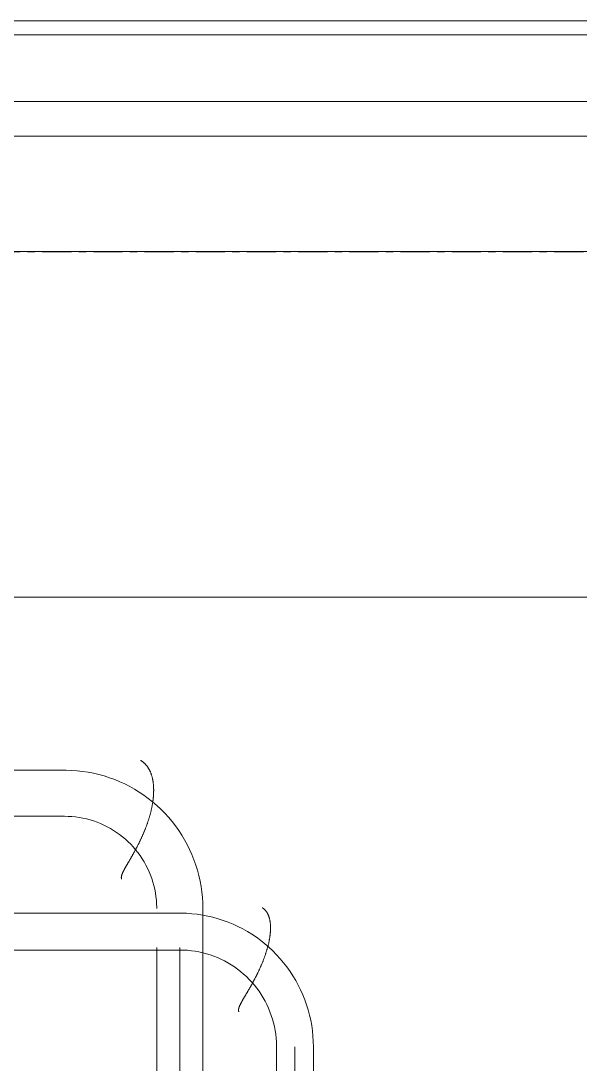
# Model space of a CAD drawing. Header units: millimetres. Extents: x -677815 to 476396, y -125373 to 39000.
# Drawn here: x 148059 to 148301.8, y -352.5 to 100 of the extents above; entities that cross this region are included whole.
import ezdxf

# ---------------------------------------------------------------- set-up
doc = ezdxf.new("R2010")
doc.units = ezdxf.units.MM
doc.linetypes.add('Xref building Toll$0$Grid Line', pattern=[22.225, 12.7, -3.175, 3.175, -3.175])
for name, color, linetype, lineweight in [('AM_BOR', 4, 'Continuous', 25), ('Xref building Toll$0$A-WALL', 113, 'Continuous', 9), ('Xref building Toll$0$C-PRKG', 70, 'Continuous', 9), ('Xref building Toll$0$P-SANR-FIXT', 6, 'Continuous', 9)]:
    doc.layers.add(name, color=color, linetype=linetype, lineweight=lineweight)
doc.layers.add('Xref building Toll$0$S-GRID', color=8, linetype='Continuous')

# ---------------------------------------------------------------- blocks, each defined once
blk = doc.blocks.new('Xref building Toll$0$Toll Grids')
at = {"layer": 'Xref building Toll$0$S-GRID', "linetype": 'Xref building Toll$0$Grid Line'}
blk.add_line((-9195.85, 0), (280997.67, 0), dxfattribs=at)
blk = doc.blocks.new('Xref building Toll$0$_SBAMHE2-3000X1975 Parking 90_1 - MHE2-1684293-MASTER GROUND FLOOR')
at = {"layer": 'Xref building Toll$0$C-PRKG'}
for p, q in [((-62.5, 3000), (-62.5, 0)), ((-62.5, 0), (-62.5, 3000)), ((-12.5, 0), (-12.5, 3000)), ((37.5, 0), (37.5, 3000)), ((37.5, 3000), (37.5, 0))]:
    blk.add_line(p, q, dxfattribs=at)
blk = doc.blocks.new('Xref building Toll$0$FP_396-MASTER GROUND FLOOR')
at = {"layer": 'Xref building Toll$0$P-SANR-FIXT'}
for p, q in [((-168, 440), (-168, 270)), ((-160, 270), (-160, 440)), ((-152, 270), (-152, 440))]:
    blk.add_line(p, q, dxfattribs=at)
blk = doc.blocks.new('Xref building Toll$0$FP_397-MASTER GROUND FLOOR')
at = {"layer": 'Xref building Toll$0$P-SANR-FIXT'}
for p, q in [((-135.62, 254.72), (-135.65, 254.77)), ((-135.6, 254.67), (-135.62, 254.72)), ((-135.58, 254.61), (-135.6, 254.67)), ((-135.6, 253.34), (-135.58, 253.42)), ((-135.56, 254.56), (-135.58, 254.61)), ((-135.58, 253.42), (-135.57, 253.5)), ((-135.57, 253.5), (-135.55, 253.58)), ((-135.55, 254.5), (-135.56, 254.56)), ((-135.53, 254.45), (-135.55, 254.5)), ((-135.55, 253.58), (-135.54, 253.65)), ((-135.54, 253.65), (-135.52, 253.73)), ((-135.52, 254.39), (-135.53, 254.45)), ((-135.51, 254.33), (-135.52, 254.39)), ((-135.52, 253.73), (-135.51, 253.8)), ((-135.5, 254.27), (-135.51, 254.33)), ((-135.51, 253.87), (-135.5, 253.94)), ((-135.51, 253.8), (-135.51, 253.87)), ((-135.5, 254.21), (-135.5, 254.27)), ((-135.5, 254.14), (-135.5, 254.21)), ((-135.5, 254.08), (-135.5, 254.14)), ((-135.5, 254.01), (-135.5, 254.08)), ((-135.5, 253.94), (-135.5, 254.01)), ((-137.84, 248.77), (-137.76, 248.92)), ((-137.76, 248.92), (-137.67, 249.07)), ((-137.67, 249.07), (-137.59, 249.21)), ((-137.59, 249.21), (-137.51, 249.35)), ((-137.51, 249.35), (-137.43, 249.49)), ((-137.43, 249.49), (-137.35, 249.63)), ((-137.35, 249.63), (-137.27, 249.76)), ((-137.27, 249.76), (-137.2, 249.9)), ((-137.2, 249.9), (-137.12, 250.03)), ((-137.12, 250.03), (-137.05, 250.16)), ((-137.05, 250.16), (-136.98, 250.29)), ((-136.98, 250.29), (-136.91, 250.42)), ((-136.91, 250.42), (-136.84, 250.55)), ((-136.84, 250.55), (-136.77, 250.67)), ((-136.77, 250.67), (-136.71, 250.8)), ((-136.71, 250.8), (-136.64, 250.92)), ((-136.64, 250.92), (-136.58, 251.04)), ((-136.58, 251.04), (-136.52, 251.16)), ((-136.52, 251.16), (-136.46, 251.27)), ((-136.46, 251.27), (-136.4, 251.39)), ((-136.4, 251.39), (-136.34, 251.5)), ((-136.34, 251.5), (-136.29, 251.61)), ((-136.29, 251.61), (-136.23, 251.72)), ((-136.23, 251.72), (-136.18, 251.83)), ((-136.18, 251.83), (-136.13, 251.94)), ((-136.13, 251.94), (-136.09, 252.04)), ((-136.09, 252.04), (-136.04, 252.14)), ((-136.04, 252.14), (-135.99, 252.25)), ((-135.99, 252.25), (-135.95, 252.35)), ((-135.95, 252.35), (-135.91, 252.44)), ((-135.91, 252.44), (-135.87, 252.54)), ((-135.87, 252.54), (-135.83, 252.64)), ((-135.83, 252.64), (-135.8, 252.73)), ((-135.8, 252.73), (-135.76, 252.82)), ((-135.76, 252.82), (-135.73, 252.91)), ((-135.73, 252.91), (-135.7, 253)), ((-135.7, 253), (-135.68, 253.09)), ((-135.68, 253.09), (-135.65, 253.17)), ((-135.65, 253.17), (-135.63, 253.26)), ((-135.63, 253.26), (-135.6, 253.34)), ((-140.49, 244.24), (-140.38, 244.42)), ((-140.38, 244.42), (-140.27, 244.61)), ((-140.27, 244.61), (-140.17, 244.79)), ((-140.17, 244.79), (-140.06, 244.98)), ((-140.06, 244.98), (-139.96, 245.16)), ((-139.96, 245.16), (-139.85, 245.34)), ((-139.85, 245.34), (-139.75, 245.52)), ((-139.75, 245.52), (-139.65, 245.7)), ((-139.65, 245.7), (-139.54, 245.87)), ((-139.54, 245.87), (-139.44, 246.05)), ((-139.44, 246.05), (-139.34, 246.22)), ((-139.34, 246.22), (-139.24, 246.39)), ((-139.24, 246.39), (-139.14, 246.56)), ((-139.14, 246.56), (-139.04, 246.73)), ((-139.04, 246.73), (-138.94, 246.89)), ((-138.94, 246.89), (-138.85, 247.06)), ((-138.85, 247.06), (-138.75, 247.22)), ((-138.75, 247.22), (-138.65, 247.39)), ((-138.65, 247.39), (-138.56, 247.55)), ((-138.56, 247.55), (-138.47, 247.71)), ((-138.47, 247.71), (-138.37, 247.86)), ((-138.37, 247.86), (-138.28, 248.02)), ((-138.28, 248.02), (-138.19, 248.17)), ((-138.19, 248.17), (-138.1, 248.33)), ((-138.1, 248.33), (-138.02, 248.48)), ((-138.02, 248.48), (-137.93, 248.63)), ((-137.93, 248.63), (-137.84, 248.77)), ((-142.91, 239.8), (-142.8, 240.01)), ((-142.8, 240.01), (-142.69, 240.22)), ((-142.69, 240.22), (-142.57, 240.44)), ((-142.57, 240.44), (-142.46, 240.65)), ((-142.46, 240.65), (-142.35, 240.86)), ((-142.35, 240.86), (-142.24, 241.06)), ((-142.24, 241.06), (-142.13, 241.27)), ((-142.13, 241.27), (-142.02, 241.48)), ((-142.02, 241.48), (-141.91, 241.68)), ((-141.91, 241.68), (-141.8, 241.89)), ((-141.8, 241.89), (-141.69, 242.09)), ((-141.69, 242.09), (-141.58, 242.29)), ((-141.58, 242.29), (-141.47, 242.49)), ((-141.47, 242.49), (-141.36, 242.69)), ((-141.36, 242.69), (-141.25, 242.89)), ((-141.25, 242.89), (-141.14, 243.08)), ((-141.14, 243.08), (-141.03, 243.28)), ((-141.03, 243.28), (-140.92, 243.47)), ((-140.92, 243.47), (-140.81, 243.67)), ((-140.81, 243.67), (-140.7, 243.86)), ((-140.7, 243.86), (-140.59, 244.05)), ((-140.59, 244.05), (-140.49, 244.24)), ((-145.15, 235.11), (-145.05, 235.34)), ((-145.05, 235.34), (-144.95, 235.57)), ((-144.95, 235.57), (-144.85, 235.8)), ((-144.85, 235.8), (-144.74, 236.03)), ((-144.74, 236.03), (-144.64, 236.25)), ((-144.64, 236.25), (-144.53, 236.48)), ((-144.53, 236.48), (-144.43, 236.71)), ((-144.43, 236.71), (-144.32, 236.93)), ((-144.32, 236.93), (-144.21, 237.16)), ((-144.21, 237.16), (-144.11, 237.38)), ((-144.11, 237.38), (-144, 237.61)), ((-144, 237.61), (-143.89, 237.83)), ((-143.89, 237.83), (-143.78, 238.05)), ((-143.78, 238.05), (-143.68, 238.27)), ((-143.68, 238.27), (-143.57, 238.49)), ((-143.57, 238.49), (-143.46, 238.71)), ((-143.46, 238.71), (-143.35, 238.93)), ((-143.35, 238.93), (-143.24, 239.15)), ((-143.24, 239.15), (-143.13, 239.37)), ((-143.13, 239.37), (-143.02, 239.58)), ((-143.02, 239.58), (-142.91, 239.8)), ((-146.93, 230.65), (-146.85, 230.89)), ((-146.85, 230.89), (-146.76, 231.13)), ((-146.76, 231.13), (-146.67, 231.36)), ((-146.67, 231.36), (-146.59, 231.6)), ((-146.59, 231.6), (-146.5, 231.83)), ((-146.5, 231.83), (-146.41, 232.07)), ((-146.41, 232.07), (-146.32, 232.31)), ((-146.32, 232.31), (-146.22, 232.54)), ((-146.22, 232.54), (-146.13, 232.78)), ((-146.13, 232.78), (-146.04, 233.01)), ((-146.04, 233.01), (-145.94, 233.25)), ((-145.94, 233.25), (-145.85, 233.48)), ((-145.85, 233.48), (-145.75, 233.71)), ((-145.75, 233.71), (-145.65, 233.95)), ((-145.65, 233.95), (-145.55, 234.18)), ((-145.55, 234.18), (-145.46, 234.41)), ((-145.46, 234.41), (-145.36, 234.64)), ((-145.36, 234.64), (-145.25, 234.88)), ((-145.25, 234.88), (-145.15, 235.11)), ((-148.31, 226.18), (-148.25, 226.41)), ((-148.25, 226.41), (-148.19, 226.65)), ((-148.19, 226.65), (-148.12, 226.88)), ((-148.12, 226.88), (-148.06, 227.11)), ((-148.06, 227.11), (-147.99, 227.35)), ((-147.99, 227.35), (-147.92, 227.58)), ((-147.92, 227.58), (-147.86, 227.82)), ((-147.86, 227.82), (-147.79, 228.05)), ((-147.79, 228.05), (-147.71, 228.29)), ((-147.71, 228.29), (-147.64, 228.53)), ((-147.64, 228.53), (-147.57, 228.76)), ((-147.57, 228.76), (-147.49, 229)), ((-147.49, 229), (-147.42, 229.23)), ((-147.42, 229.23), (-147.34, 229.47)), ((-147.34, 229.47), (-147.26, 229.71)), ((-147.26, 229.71), (-147.18, 229.94)), ((-147.18, 229.94), (-147.1, 230.18)), ((-147.1, 230.18), (-147.02, 230.42)), ((-147.02, 230.42), (-146.93, 230.65)), ((-149.19, 221.65), (-149.16, 221.87)), ((-149.16, 221.87), (-149.13, 222.09)), ((-149.13, 222.09), (-149.1, 222.31)), ((-149.1, 222.31), (-149.06, 222.53)), ((-149.06, 222.53), (-149.03, 222.76)), ((-149.03, 222.76), (-148.99, 222.98)), ((-148.99, 222.98), (-148.95, 223.2)), ((-148.95, 223.2), (-148.91, 223.43)), ((-148.91, 223.43), (-148.87, 223.65)), ((-148.87, 223.65), (-148.83, 223.88)), ((-148.83, 223.88), (-148.78, 224.11)), ((-148.78, 224.11), (-148.74, 224.33)), ((-148.74, 224.33), (-148.69, 224.56)), ((-148.69, 224.56), (-148.64, 224.79)), ((-148.64, 224.79), (-148.59, 225.02)), ((-148.59, 225.02), (-148.53, 225.25)), ((-148.53, 225.25), (-148.48, 225.48)), ((-148.48, 225.48), (-148.42, 225.72)), ((-148.42, 225.72), (-148.37, 225.95)), ((-148.37, 225.95), (-148.31, 226.18)), ((-149.4, 218.92), (-149.39, 219.12)), ((-149.4, 218.72), (-149.4, 218.92)), ((-149.4, 218.51), (-149.4, 218.72)), ((-149.4, 218.32), (-149.4, 218.51)), ((-149.4, 218.12), (-149.4, 218.32)), ((-149.4, 217.92), (-149.4, 218.12)), ((-149.39, 217.73), (-149.4, 217.92)), ((-149.39, 219.12), (-149.38, 219.32)), ((-149.38, 217.53), (-149.39, 217.73)), ((-149.38, 219.32), (-149.37, 219.53)), ((-149.37, 217.34), (-149.38, 217.53)), ((-149.37, 219.53), (-149.36, 219.74)), ((-149.36, 217.15), (-149.37, 217.34)), ((-149.36, 219.74), (-149.35, 219.95)), ((-149.35, 219.95), (-149.34, 220.16)), ((-149.34, 220.16), (-149.32, 220.37)), ((-149.32, 220.37), (-149.3, 220.58)), ((-149.3, 220.58), (-149.28, 220.79)), ((-149.28, 220.79), (-149.26, 221.01)), ((-149.26, 221.01), (-149.24, 221.22)), ((-149.24, 221.22), (-149.21, 221.44)), ((-149.21, 221.44), (-149.19, 221.65)), ((-149.35, 216.97), (-149.36, 217.15)), ((-149.33, 216.78), (-149.35, 216.97)), ((-149.32, 216.59), (-149.33, 216.78)), ((-149.3, 216.41), (-149.32, 216.59)), ((-149.28, 216.23), (-149.3, 216.41)), ((-149.26, 216.05), (-149.28, 216.23)), ((-149.23, 215.87), (-149.26, 216.05)), ((-149.21, 215.69), (-149.23, 215.87)), ((-149.18, 215.52), (-149.21, 215.69)), ((-149.15, 215.35), (-149.18, 215.52)), ((-149.12, 215.17), (-149.15, 215.35)), ((-149.08, 215), (-149.12, 215.17)), ((-149.05, 214.84), (-149.08, 215)), ((-149.01, 214.67), (-149.05, 214.84)), ((-148.97, 214.51), (-149.01, 214.67)), ((-148.93, 214.35), (-148.97, 214.51)), ((-148.89, 214.19), (-148.93, 214.35)), ((-148.84, 214.03), (-148.89, 214.19)), ((-148.8, 213.87), (-148.84, 214.03)), ((-148.75, 213.72), (-148.8, 213.87)), ((-148.7, 213.57), (-148.75, 213.72)), ((-148.65, 213.42), (-148.7, 213.57)), ((-148.59, 213.27), (-148.65, 213.42)), ((-148.54, 213.12), (-148.59, 213.27)), ((-148.48, 212.98), (-148.54, 213.12)), ((-148.42, 212.84), (-148.48, 212.98)), ((-148.36, 212.7), (-148.42, 212.84)), ((-148.3, 212.56), (-148.36, 212.7)), ((-148.23, 212.43), (-148.3, 212.56)), ((-148.16, 212.3), (-148.23, 212.43)), ((-148.1, 212.17), (-148.16, 212.3)), ((-148.03, 212.04), (-148.1, 212.17)), ((-147.95, 211.91), (-148.03, 212.04)), ((-147.88, 211.79), (-147.95, 211.91)), ((-147.81, 211.67), (-147.88, 211.79)), ((-147.73, 211.55), (-147.81, 211.67)), ((-147.65, 211.43), (-147.73, 211.55)), ((-147.57, 211.32), (-147.65, 211.43)), ((-147.49, 211.2), (-147.57, 211.32)), ((-147.4, 211.09), (-147.49, 211.2)), ((-147.32, 210.99), (-147.4, 211.09)), ((-147.23, 210.88), (-147.32, 210.99)), ((-147.14, 210.78), (-147.23, 210.88)), ((-147.05, 210.68), (-147.14, 210.78)), ((-146.96, 210.58), (-147.05, 210.68)), ((-146.86, 210.49), (-146.96, 210.58)), ((-146.77, 210.39), (-146.86, 210.49)), ((-146.67, 210.3), (-146.77, 210.39)), ((-146.57, 210.21), (-146.67, 210.3)), ((-146.47, 210.13), (-146.57, 210.21)), ((-146.37, 210.05), (-146.47, 210.13)), ((-146.26, 209.97), (-146.37, 210.05)), ((-146.16, 209.89), (-146.26, 209.97)), ((-146.05, 209.81), (-146.16, 209.89)), ((-145.94, 209.74), (-146.05, 209.81)), ((-145.83, 209.67), (-145.94, 209.74))]:
    blk.add_line(p, q, dxfattribs=at)
at = {"layer": 'Xref building Toll$0$P-SANR-FIXT', "flags": 128}
for points in [[(-168, 270), (-167.95, 267.68), (-167.81, 265.36), (-167.58, 263.06), (-167.26, 260.76), (-166.84, 258.48), (-166.34, 256.21), (-165.74, 253.97), (-165.06, 251.76), (-164.28, 249.57), (-163.42, 247.41), (-162.48, 245.3), (-161.45, 243.22), (-160.33, 241.18), (-159.14, 239.19), (-157.87, 237.25), (-156.52, 235.36), (-155.1, 233.53), (-153.6, 231.76), (-152.04, 230.04), (-150.41, 228.39), (-148.71, 226.81), (-146.95, 225.3), (-145.14, 223.86), (-143.26, 222.49), (-141.34, 221.19), (-139.36, 219.98), (-137.34, 218.85), (-135.27, 217.79), (-133.16, 216.83), (-131.02, 215.94), (-128.84, 215.14), (-126.63, 214.44), (-124.39, 213.81), (-122.14, 213.28), (-119.86, 212.84), (-117.56, 212.5), (-115.26, 212.24), (-112.94, 212.07), (-110.63, 212), (-110, 212)], [(-110, 228), (-111.68, 228.03), (-113.36, 228.13), (-115.03, 228.3), (-116.69, 228.54), (-118.34, 228.84), (-119.98, 229.2), (-121.61, 229.64), (-123.21, 230.13), (-124.8, 230.69), (-126.36, 231.32), (-127.89, 232), (-129.39, 232.75), (-130.87, 233.55), (-132.31, 234.42), (-133.71, 235.34), (-135.08, 236.31), (-136.41, 237.34), (-137.69, 238.42), (-138.93, 239.56), (-140.13, 240.74), (-141.28, 241.97), (-142.37, 243.24), (-143.42, 244.56), (-144.41, 245.91), (-145.34, 247.31), (-146.22, 248.74), (-147.04, 250.2), (-147.8, 251.7), (-148.51, 253.23), (-149.15, 254.78), (-149.72, 256.36), (-150.24, 257.96), (-150.69, 259.58), (-151.07, 261.21), (-151.39, 262.86), (-151.64, 264.52), (-151.83, 266.19), (-151.95, 267.87), (-152, 269.55), (-152, 270)]]:
    blk.add_lwpolyline(points, dxfattribs=at)
blk = doc.blocks.new('Xref building Toll$0$FP_398-MASTER GROUND FLOOR')
at = {"layer": 'Xref building Toll$0$P-SANR-FIXT'}
for p, q in [((34.68, 228), (-110, 228)), ((44.12, 228), (35.88, 228)), ((190, 228), (45.32, 228)), ((-110, 212), (32, 212)), ((48, 212), (190, 212))]:
    blk.add_line(p, q, dxfattribs=at)
blk = doc.blocks.new('Xref building Toll$0$FP_405-MASTER GROUND FLOOR')
at = {"layer": 'Xref building Toll$0$P-SANR-FIXT'}
for p, q in [((20.51, 170), (-60, 170)), ((140, 170), (59.49, 170)), ((-60, 150), (20.95, 150)), ((57.32, 150), (140, 150))]:
    blk.add_line(p, q, dxfattribs=at)
blk = doc.blocks.new('Xref building Toll$0$FP_406-MASTER GROUND FLOOR')
at = {"layer": 'Xref building Toll$0$P-SANR-FIXT'}
for p, q in [((-85.2, 194.5), (-85.16, 194.6)), ((-85.16, 194.6), (-85.11, 194.71)), ((-85.11, 194.71), (-85.07, 194.82)), ((-85.07, 194.82), (-85.02, 194.92)), ((-85.02, 194.92), (-84.98, 195.02)), ((-84.98, 195.02), (-84.94, 195.12)), ((-84.94, 195.12), (-84.91, 195.22)), ((-84.91, 195.22), (-84.87, 195.32)), ((-84.87, 195.32), (-84.84, 195.42)), ((-84.84, 195.42), (-84.81, 195.51)), ((-84.81, 195.51), (-84.78, 195.6)), ((-84.78, 195.6), (-84.76, 195.69)), ((-84.74, 197.25), (-84.77, 197.31)), ((-84.76, 195.69), (-84.74, 195.78)), ((-84.72, 197.19), (-84.74, 197.25)), ((-84.74, 195.78), (-84.71, 195.87)), ((-84.7, 197.13), (-84.72, 197.19)), ((-84.71, 195.87), (-84.7, 195.96)), ((-84.68, 197.07), (-84.7, 197.13)), ((-84.7, 195.96), (-84.68, 196.04)), ((-84.67, 197), (-84.68, 197.07)), ((-84.68, 196.04), (-84.66, 196.12)), ((-84.65, 196.94), (-84.67, 197)), ((-84.66, 196.12), (-84.65, 196.2)), ((-84.64, 196.87), (-84.65, 196.94)), ((-84.65, 196.2), (-84.64, 196.28)), ((-84.63, 196.8), (-84.64, 196.87)), ((-84.64, 196.28), (-84.63, 196.36)), ((-84.63, 196.73), (-84.63, 196.8)), ((-84.62, 196.66), (-84.63, 196.73)), ((-84.63, 196.44), (-84.62, 196.51)), ((-84.63, 196.36), (-84.63, 196.44)), ((-84.62, 196.59), (-84.62, 196.66)), ((-84.62, 196.51), (-84.62, 196.59)), ((-87.72, 189.91), (-87.62, 190.08)), ((-87.62, 190.08), (-87.52, 190.24)), ((-87.52, 190.24), (-87.43, 190.41)), ((-87.43, 190.41), (-87.33, 190.57)), ((-87.33, 190.57), (-87.24, 190.73)), ((-87.24, 190.73), (-87.15, 190.89)), ((-87.15, 190.89), (-87.06, 191.05)), ((-87.06, 191.05), (-86.97, 191.2)), ((-86.97, 191.2), (-86.88, 191.35)), ((-86.88, 191.35), (-86.79, 191.51)), ((-86.79, 191.51), (-86.7, 191.65)), ((-86.7, 191.65), (-86.62, 191.8)), ((-86.62, 191.8), (-86.54, 191.95)), ((-86.54, 191.95), (-86.45, 192.09)), ((-86.45, 192.09), (-86.37, 192.24)), ((-86.37, 192.24), (-86.29, 192.38)), ((-86.29, 192.38), (-86.22, 192.51)), ((-86.22, 192.51), (-86.14, 192.65)), ((-86.14, 192.65), (-86.07, 192.79)), ((-86.07, 192.79), (-85.99, 192.92)), ((-85.99, 192.92), (-85.92, 193.05)), ((-85.92, 193.05), (-85.85, 193.18)), ((-85.85, 193.18), (-85.79, 193.31)), ((-85.79, 193.31), (-85.72, 193.44)), ((-85.72, 193.44), (-85.65, 193.56)), ((-85.65, 193.56), (-85.59, 193.68)), ((-85.59, 193.68), (-85.53, 193.81)), ((-85.53, 193.81), (-85.47, 193.92)), ((-85.47, 193.92), (-85.41, 194.04)), ((-85.41, 194.04), (-85.36, 194.16)), ((-85.36, 194.16), (-85.31, 194.27)), ((-85.31, 194.27), (-85.25, 194.38)), ((-85.25, 194.38), (-85.2, 194.5)), ((-90.32, 185.37), (-90.2, 185.58)), ((-90.2, 185.58), (-90.09, 185.79)), ((-90.09, 185.79), (-89.98, 185.99)), ((-89.98, 185.99), (-89.86, 186.19)), ((-89.86, 186.19), (-89.75, 186.4)), ((-89.75, 186.4), (-89.63, 186.6)), ((-89.63, 186.6), (-89.52, 186.79)), ((-89.52, 186.79), (-89.41, 186.99)), ((-89.41, 186.99), (-89.3, 187.19)), ((-89.3, 187.19), (-89.19, 187.38)), ((-89.19, 187.38), (-89.08, 187.57)), ((-89.08, 187.57), (-88.97, 187.76)), ((-88.97, 187.76), (-88.86, 187.95)), ((-88.86, 187.95), (-88.75, 188.14)), ((-88.75, 188.14), (-88.65, 188.32)), ((-88.65, 188.32), (-88.54, 188.51)), ((-88.54, 188.51), (-88.43, 188.69)), ((-88.43, 188.69), (-88.33, 188.87)), ((-88.33, 188.87), (-88.22, 189.05)), ((-88.22, 189.05), (-88.12, 189.22)), ((-88.12, 189.22), (-88.02, 189.4)), ((-88.02, 189.4), (-87.92, 189.57)), ((-87.92, 189.57), (-87.82, 189.74)), ((-87.82, 189.74), (-87.72, 189.91)), ((-92.64, 180.9), (-92.53, 181.14)), ((-92.53, 181.14), (-92.41, 181.37)), ((-92.41, 181.37), (-92.3, 181.61)), ((-92.3, 181.61), (-92.18, 181.84)), ((-92.18, 181.84), (-92.06, 182.07)), ((-92.06, 182.07), (-91.95, 182.3)), ((-91.95, 182.3), (-91.83, 182.53)), ((-91.83, 182.53), (-91.71, 182.76)), ((-91.71, 182.76), (-91.6, 182.98)), ((-91.6, 182.98), (-91.48, 183.21)), ((-91.48, 183.21), (-91.36, 183.43)), ((-91.36, 183.43), (-91.25, 183.65)), ((-91.25, 183.65), (-91.13, 183.87)), ((-91.13, 183.87), (-91.01, 184.09)), ((-91.01, 184.09), (-90.9, 184.31)), ((-90.9, 184.31), (-90.78, 184.52)), ((-90.78, 184.52), (-90.67, 184.74)), ((-90.67, 184.74), (-90.55, 184.95)), ((-90.55, 184.95), (-90.43, 185.16)), ((-90.43, 185.16), (-90.32, 185.37)), ((-94.64, 176.45), (-94.54, 176.71)), ((-94.54, 176.71), (-94.43, 176.96)), ((-94.43, 176.96), (-94.32, 177.22)), ((-94.32, 177.22), (-94.21, 177.47)), ((-94.21, 177.47), (-94.11, 177.72)), ((-94.11, 177.72), (-94, 177.97)), ((-94, 177.97), (-93.89, 178.22)), ((-93.89, 178.22), (-93.78, 178.47)), ((-93.78, 178.47), (-93.67, 178.72)), ((-93.67, 178.72), (-93.55, 178.97)), ((-93.55, 178.97), (-93.44, 179.21)), ((-93.44, 179.21), (-93.33, 179.46)), ((-93.33, 179.46), (-93.22, 179.7)), ((-93.22, 179.7), (-93.1, 179.94)), ((-93.1, 179.94), (-92.99, 180.18)), ((-92.99, 180.18), (-92.87, 180.42)), ((-92.87, 180.42), (-92.76, 180.66)), ((-92.76, 180.66), (-92.64, 180.9)), ((-96.37, 171.74), (-96.29, 172.01)), ((-96.29, 172.01), (-96.2, 172.27)), ((-96.2, 172.27), (-96.11, 172.54)), ((-96.11, 172.54), (-96.02, 172.8)), ((-96.02, 172.8), (-95.93, 173.07)), ((-95.93, 173.07), (-95.84, 173.33)), ((-95.84, 173.33), (-95.74, 173.6)), ((-95.74, 173.6), (-95.65, 173.86)), ((-95.65, 173.86), (-95.55, 174.12)), ((-95.55, 174.12), (-95.45, 174.38)), ((-95.45, 174.38), (-95.36, 174.64)), ((-95.36, 174.64), (-95.26, 174.91)), ((-95.26, 174.91), (-95.16, 175.16)), ((-95.16, 175.16), (-95.05, 175.42)), ((-95.05, 175.42), (-94.95, 175.68)), ((-94.95, 175.68), (-94.85, 175.94)), ((-94.85, 175.94), (-94.75, 176.2)), ((-94.75, 176.2), (-94.64, 176.45)), ((-97.63, 167.19), (-97.57, 167.46)), ((-97.57, 167.46), (-97.51, 167.73)), ((-97.51, 167.73), (-97.44, 168)), ((-97.44, 168), (-97.38, 168.27)), ((-97.38, 168.27), (-97.31, 168.53)), ((-97.31, 168.53), (-97.24, 168.8)), ((-97.24, 168.8), (-97.17, 169.07)), ((-97.17, 169.07), (-97.09, 169.34)), ((-97.09, 169.34), (-97.02, 169.61)), ((-97.02, 169.61), (-96.94, 169.87)), ((-96.94, 169.87), (-96.87, 170.14)), ((-96.87, 170.14), (-96.79, 170.41)), ((-96.79, 170.41), (-96.71, 170.68)), ((-96.71, 170.68), (-96.63, 170.94)), ((-96.63, 170.94), (-96.54, 171.21)), ((-96.54, 171.21), (-96.46, 171.48)), ((-96.46, 171.48), (-96.37, 171.74)), ((-98.42, 162.7), (-98.39, 162.96)), ((-98.39, 162.96), (-98.36, 163.22)), ((-98.36, 163.22), (-98.32, 163.48)), ((-98.32, 163.48), (-98.28, 163.75)), ((-98.28, 163.75), (-98.24, 164.01)), ((-98.24, 164.01), (-98.2, 164.27)), ((-98.2, 164.27), (-98.16, 164.53)), ((-98.16, 164.53), (-98.11, 164.8)), ((-98.11, 164.8), (-98.07, 165.06)), ((-98.07, 165.06), (-98.02, 165.33)), ((-98.02, 165.33), (-97.97, 165.59)), ((-97.97, 165.59), (-97.92, 165.86)), ((-97.92, 165.86), (-97.86, 166.13)), ((-97.86, 166.13), (-97.81, 166.39)), ((-97.81, 166.39), (-97.75, 166.66)), ((-97.75, 166.66), (-97.69, 166.93)), ((-97.69, 166.93), (-97.63, 167.19)), ((-98.67, 158.9), (-98.66, 159.15)), ((-98.67, 158.66), (-98.67, 158.9)), ((-98.67, 158.42), (-98.67, 158.66)), ((-98.66, 158.17), (-98.67, 158.42)), ((-98.66, 159.4), (-98.65, 159.65)), ((-98.66, 159.15), (-98.66, 159.4)), ((-98.65, 159.89), (-98.63, 160.14)), ((-98.65, 159.65), (-98.65, 159.89)), ((-98.63, 160.14), (-98.62, 160.4)), ((-98.62, 160.4), (-98.61, 160.65)), ((-98.61, 160.65), (-98.59, 160.9)), ((-98.59, 160.9), (-98.57, 161.16)), ((-98.57, 161.16), (-98.55, 161.41)), ((-98.55, 161.41), (-98.53, 161.67)), ((-98.53, 161.67), (-98.51, 161.92)), ((-98.51, 161.92), (-98.48, 162.18)), ((-98.48, 162.18), (-98.45, 162.44)), ((-98.45, 162.44), (-98.42, 162.7)), ((-98.66, 157.93), (-98.66, 158.17)), ((-98.65, 157.69), (-98.66, 157.93)), ((-98.64, 157.46), (-98.65, 157.69)), ((-98.63, 157.22), (-98.64, 157.46)), ((-98.61, 156.98), (-98.63, 157.22)), ((-98.6, 156.75), (-98.61, 156.98)), ((-98.58, 156.52), (-98.6, 156.75)), ((-98.56, 156.29), (-98.58, 156.52)), ((-98.53, 156.06), (-98.56, 156.29)), ((-98.51, 155.83), (-98.53, 156.06)), ((-98.48, 155.6), (-98.51, 155.83)), ((-98.45, 155.38), (-98.48, 155.6)), ((-98.42, 155.15), (-98.45, 155.38)), ((-98.39, 154.93), (-98.42, 155.15)), ((-98.36, 154.71), (-98.39, 154.93)), ((-98.32, 154.5), (-98.36, 154.71)), ((-98.28, 154.28), (-98.32, 154.5)), ((-98.24, 154.07), (-98.28, 154.28)), ((-98.19, 153.85), (-98.24, 154.07)), ((-98.15, 153.64), (-98.19, 153.85)), ((-98.1, 153.43), (-98.15, 153.64)), ((-98.05, 153.23), (-98.1, 153.43)), ((-98, 153.02), (-98.05, 153.23)), ((-97.95, 152.82), (-98, 153.02)), ((-97.89, 152.62), (-97.95, 152.82)), ((-97.83, 152.42), (-97.89, 152.62)), ((-97.77, 152.22), (-97.83, 152.42)), ((-97.71, 152.03), (-97.77, 152.22)), ((-97.65, 151.84), (-97.71, 152.03)), ((-97.58, 151.64), (-97.65, 151.84)), ((-97.51, 151.46), (-97.58, 151.64)), ((-97.44, 151.27), (-97.51, 151.46)), ((-97.37, 151.09), (-97.44, 151.27)), ((-97.29, 150.9), (-97.37, 151.09)), ((-97.22, 150.72), (-97.29, 150.9)), ((-97.14, 150.55), (-97.22, 150.72)), ((-97.06, 150.37), (-97.14, 150.55)), ((-96.98, 150.2), (-97.06, 150.37)), ((-96.89, 150.03), (-96.98, 150.2)), ((-96.81, 149.86), (-96.89, 150.03)), ((-96.72, 149.7), (-96.81, 149.86)), ((-96.63, 149.53), (-96.72, 149.7)), ((-96.53, 149.37), (-96.63, 149.53)), ((-96.44, 149.21), (-96.53, 149.37)), ((-96.34, 149.06), (-96.44, 149.21)), ((-96.25, 148.9), (-96.34, 149.06)), ((-96.15, 148.75), (-96.25, 148.9)), ((-96.04, 148.61), (-96.15, 148.75)), ((-95.94, 148.46), (-96.04, 148.61)), ((-95.83, 148.32), (-95.94, 148.46)), ((-95.73, 148.18), (-95.83, 148.32)), ((-95.62, 148.04), (-95.73, 148.18)), ((-95.5, 147.9), (-95.62, 148.04)), ((-95.39, 147.77), (-95.5, 147.9)), ((-95.28, 147.64), (-95.39, 147.77)), ((-95.16, 147.51), (-95.28, 147.64)), ((-95.04, 147.39), (-95.16, 147.51)), ((-94.92, 147.27), (-95.04, 147.39)), ((-94.8, 147.15), (-94.92, 147.27)), ((-94.67, 147.03), (-94.8, 147.15)), ((-94.55, 146.92), (-94.67, 147.03)), ((-94.42, 146.81), (-94.55, 146.92)), ((-94.29, 146.7), (-94.42, 146.81)), ((-94.16, 146.59), (-94.29, 146.7)), ((-94.03, 146.49), (-94.16, 146.59)), ((-93.9, 146.39), (-94.03, 146.49)), ((-93.76, 146.29), (-93.9, 146.39)), ((-93.62, 146.2), (-93.76, 146.29)), ((-93.48, 146.11), (-93.62, 146.2)), ((-93.34, 146.02), (-93.48, 146.11)), ((-93.2, 145.93), (-93.34, 146.02)), ((-93.06, 145.85), (-93.2, 145.93)), ((-92.91, 145.77), (-93.06, 145.85))]:
    blk.add_line(p, q, dxfattribs=at)
at = {"layer": 'Xref building Toll$0$P-SANR-FIXT', "flags": 128}
for points in [[(-120, 210), (-119.95, 207.6), (-119.81, 205.21), (-119.57, 202.82), (-119.23, 200.44), (-118.8, 198.08), (-118.28, 195.74), (-117.66, 193.42), (-116.95, 191.13), (-116.15, 188.86), (-115.26, 186.63), (-114.29, 184.44), (-113.22, 182.29), (-112.07, 180.19), (-110.84, 178.13), (-109.52, 176.12), (-108.13, 174.17), (-106.65, 172.27), (-105.11, 170.44), (-103.49, 168.66), (-101.8, 166.96), (-100.05, 165.32), (-98.23, 163.76), (-96.35, 162.26), (-94.41, 160.85), (-92.42, 159.51), (-90.37, 158.26), (-88.28, 157.08), (-86.14, 155.99), (-83.96, 154.99), (-81.74, 154.08), (-79.49, 153.25), (-77.2, 152.52), (-74.89, 151.88), (-72.55, 151.33), (-70.2, 150.87), (-67.83, 150.51), (-65.44, 150.25), (-63.05, 150.08), (-60.65, 150), (-60, 150)], [(-60, 170), (-61.6, 170.03), (-63.2, 170.13), (-64.79, 170.29), (-66.37, 170.51), (-67.95, 170.8), (-69.51, 171.15), (-71.05, 171.56), (-72.58, 172.03), (-74.09, 172.56), (-75.58, 173.16), (-77.04, 173.81), (-78.47, 174.52), (-79.88, 175.29), (-81.25, 176.11), (-82.59, 176.99), (-83.89, 177.92), (-85.15, 178.9), (-86.38, 179.93), (-87.56, 181.01), (-88.69, 182.13), (-89.79, 183.3), (-90.83, 184.51), (-91.82, 185.77), (-92.77, 187.06), (-93.66, 188.39), (-94.5, 189.75), (-95.28, 191.15), (-96, 192.57), (-96.67, 194.03), (-97.28, 195.51), (-97.83, 197.01), (-98.32, 198.53), (-98.75, 200.07), (-99.11, 201.63), (-99.42, 203.2), (-99.66, 204.78), (-99.84, 206.37), (-99.95, 207.97), (-100, 209.57), (-100, 210)]]:
    blk.add_lwpolyline(points, dxfattribs=at)
blk = doc.blocks.new('Xref building Toll$0$FP_407-MASTER GROUND FLOOR')
at = {"layer": 'Xref building Toll$0$P-SANR-FIXT'}
for p, q in [((-120, 310), (-120, 210)), ((-110, 226.93), (-110, 310)), ((-100, 226.89), (-100, 310))]:
    blk.add_line(p, q, dxfattribs=at)
blk = doc.blocks.new('Xref building Toll$0$Safety_Shower_amp_Eye_Wash_6042 - Existing-V389-MASTER GROUND FLOOR')
at = {"layer": 'Xref building Toll$0$P-SANR-FIXT'}
for name in ['Xref building Toll$0$FP_396-MASTER GROUND FLOOR', 'Xref building Toll$0$FP_407-MASTER GROUND FLOOR', 'Xref building Toll$0$FP_397-MASTER GROUND FLOOR', 'Xref building Toll$0$FP_398-MASTER GROUND FLOOR', 'Xref building Toll$0$FP_406-MASTER GROUND FLOOR', 'Xref building Toll$0$FP_405-MASTER GROUND FLOOR']:
    blk.add_blockref(name, (0, 0), dxfattribs=at)
blk = doc.blocks.new('Xref building Toll$0$building block 28092016')
at = {"layer": 'Xref building Toll$0$A-WALL', "lineweight": 18}
for p, q in [((877726.15, -671405.46), (868987.64, -671405.46)), ((868987.64, -671434.46), (877726.15, -671434.46))]:
    blk.add_line(p, q, dxfattribs=at)
at = {"layer": 'Xref building Toll$0$A-WALL'}
for p, q in [((869525.64, -671499.46), (873555.49, -671499.46)), ((875669.64, -671649.46), (869525.64, -671649.46))]:
    blk.add_line(p, q, dxfattribs=at)
at = {"layer": 'Xref building Toll$0$C-PRKG', "rotation": 90}
blk.add_blockref('Xref building Toll$0$_SBAMHE2-3000X1975 Parking 90_1 - MHE2-1684293-MASTER GROUND FLOOR', (873269.64, -671436.96), dxfattribs=at)
at = {"layer": 'Xref building Toll$0$P-SANR-FIXT', "rotation": 180}
blk.add_blockref('Xref building Toll$0$Safety_Shower_amp_Eye_Wash_6042 - Existing-V389-MASTER GROUND FLOOR', (870567.64, -671574.46), dxfattribs=at)
blk = doc.blocks.new('Xref building Toll')
for name, p in [('Xref building Toll$0$Toll Grids', (0, 0)), ('Xref building Toll$0$building block 28092016', (-722549.64, 671499.46))]:
    blk.add_blockref(name, p)

msp = doc.modelspace()

# ---------------------------------------------------------------- block references
at = {"layer": 'AM_BOR'}
msp.add_blockref('Xref building Toll', (0, 0), dxfattribs=at)

doc.saveas('drawing.dxf')
